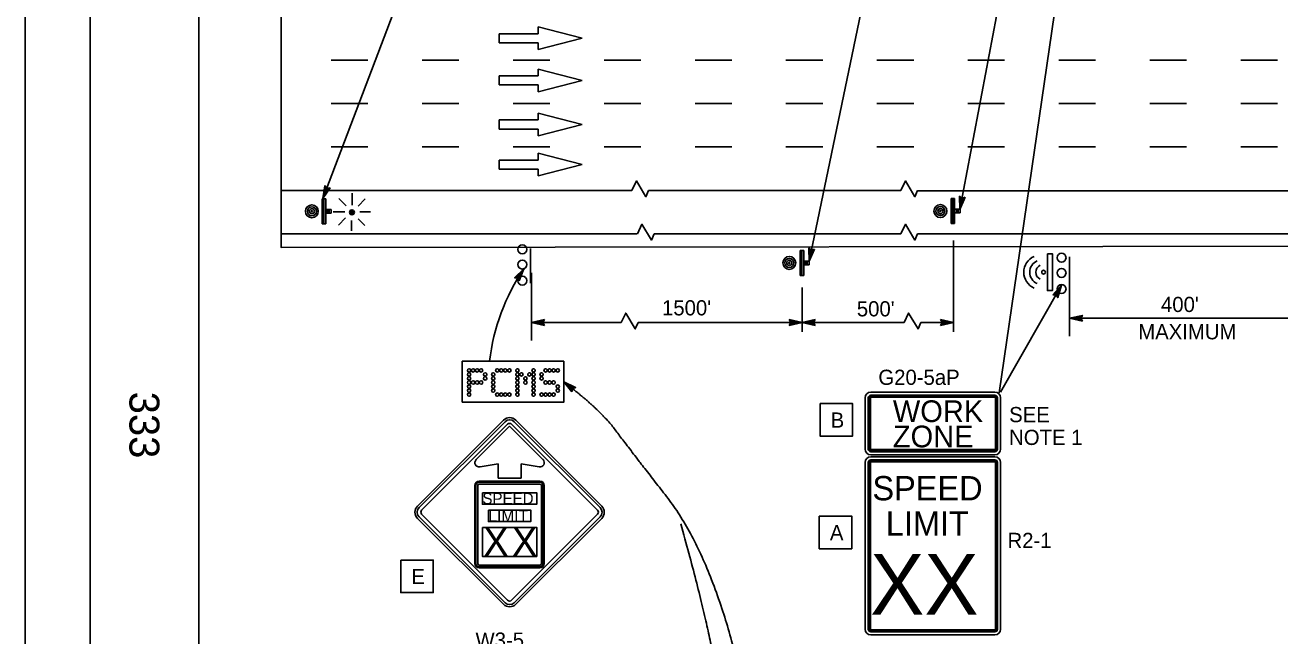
# Model space of a CAD drawing. Extents: x -893 to 867, y -474 to 712.
# Drawn here: x -893 to -315, y 25 to 306 of the extents above; entities that cross this region are included whole.
import ezdxf

# ---------------------------------------------------------------- set-up
doc = ezdxf.new("R2010")
doc.units = 0
for name, color, linetype in [('border_PLOTTING-ELEMENTS', 7, 'Continuous'), ('border_rw_22x34_Cut_Lines', 7, 'Continuous'), ('border_SHEET', 7, 'Continuous'), ('border_WITHIN-BORDER-anno', 7, 'Continuous'), ('pp_PRESENTATION', 7, 'Continuous'), ('tcd_MARKER', 7, 'Continuous'), ('tcd_SIGN-ROADSIDE', 7, 'Continuous'), ('tcd_SIGN-ROADSIDE-anno', 7, 'Continuous')]:
    doc.layers.add(name, color=color, linetype=linetype)

msp = doc.modelspace()

# ---------------------------------------------------------------- linework, layer by layer
at = {"layer": 'border_PLOTTING-ELEMENTS'}
for points in [[(-893.45, -474.04), (866.55, -474.04), (866.55, 711.96), (-893.45, 711.96)], [(-863.45, 668.96), (836.55, 668.96), (836.55, -431.04), (-863.45, -431.04)]]:
    msp.add_lwpolyline(points, close=True, dxfattribs=at)
at = {"layer": 'border_rw_22x34_Cut_Lines'}
msp.add_lwpolyline([(-863.45, 668.96), (836.55, 668.96), (836.55, -431.04), (-863.45, -431.04)], close=True, dxfattribs=at)
at = {"layer": 'border_SHEET'}
msp.add_line((-813.45, -406.04), (-813.45, 643.96), dxfattribs=at)
at = {"layer": 'pp_PRESENTATION'}
for p, q in [((-674.95, 300.34), (-674.95, 302.46)), ((-674.95, 302.46), (-657.02, 302.46)), ((-657.02, 302.46), (-657.02, 305.55)), ((-657.02, 305.55), (-636.7, 300.34)), ((-674.95, 298.21), (-674.95, 300.34)), ((-657.02, 298.21), (-674.95, 298.21)), ((-636.7, 300.34), (-657.02, 295.12)), ((-657.02, 295.12), (-657.02, 298.21)), ((-657.02, 283.07), (-657.02, 286.17)), ((-657.02, 286.17), (-636.7, 280.95)), ((-674.95, 280.95), (-674.95, 283.07)), ((-674.95, 283.07), (-657.02, 283.07)), ((-674.95, 278.82), (-674.95, 280.95)), ((-657.02, 278.82), (-674.95, 278.82)), ((-636.7, 280.95), (-657.02, 275.73)), ((-657.02, 275.73), (-657.02, 278.82)), ((-674.95, 260.57), (-674.95, 262.7)), ((-674.95, 262.7), (-657.02, 262.7)), ((-674.95, 258.45), (-674.95, 260.57)), ((-657.02, 262.7), (-657.02, 265.79)), ((-657.02, 265.79), (-636.7, 260.57)), ((-636.7, 260.57), (-657.02, 255.35)), ((-657.02, 258.45), (-674.95, 258.45)), ((-657.02, 255.35), (-657.02, 258.45)), ((-674.95, 242.11), (-674.95, 244.23)), ((-674.95, 244.23), (-657.02, 244.23)), ((-657.02, 244.23), (-657.02, 247.33)), ((-657.02, 247.33), (-636.7, 242.11)), ((-674.95, 239.98), (-674.95, 242.11)), ((-657.02, 239.98), (-674.95, 239.98)), ((-636.7, 242.11), (-657.02, 236.89)), ((-657.02, 236.89), (-657.02, 239.98))]:
    msp.add_line(p, q, dxfattribs=at)
msp.add_lwpolyline([(-190.69, 204.53), (769.32, 205.64), (769.32, 335), (-775.41, 333.22), (-775.41, 203.86), (-270.48, 204.44)], dxfattribs=at)
at = {"layer": 'tcd_MARKER'}
for p, q in [((-752.42, 290.24), (-735.5, 290.24)), ((-710.5, 290.24), (-693.58, 290.24)), ((-668.58, 290.24), (-651.66, 290.24)), ((-626.66, 290.24), (-609.74, 290.24)), ((-584.74, 290.24), (-567.82, 290.24)), ((-542.82, 290.24), (-525.9, 290.24)), ((-500.9, 290.24), (-483.98, 290.24)), ((-458.98, 290.24), (-442.06, 290.24)), ((-417.06, 290.24), (-400.14, 290.24)), ((-375.14, 290.24), (-358.22, 290.24)), ((-333.22, 290.24), (-316.3, 290.24)), ((-752.42, 270.24), (-735.5, 270.24)), ((-710.5, 270.24), (-693.58, 270.24)), ((-668.58, 270.24), (-651.66, 270.24)), ((-626.66, 270.24), (-609.74, 270.24)), ((-584.74, 270.24), (-567.82, 270.24)), ((-542.82, 270.24), (-525.9, 270.24)), ((-500.9, 270.24), (-483.98, 270.24)), ((-458.98, 270.24), (-442.06, 270.24)), ((-417.06, 270.24), (-400.14, 270.24)), ((-375.14, 270.24), (-358.22, 270.24)), ((-333.22, 270.24), (-316.3, 270.24)), ((-752.42, 250.24), (-735.5, 250.24)), ((-710.5, 250.24), (-693.58, 250.24)), ((-668.58, 250.24), (-651.66, 250.24)), ((-626.66, 250.24), (-609.74, 250.24)), ((-584.74, 250.24), (-567.82, 250.24)), ((-542.82, 250.24), (-525.9, 250.24)), ((-500.9, 250.24), (-483.98, 250.24)), ((-458.98, 250.24), (-442.06, 250.24)), ((-417.06, 250.24), (-400.14, 250.24)), ((-375.14, 250.24), (-358.22, 250.24)), ((-333.22, 250.24), (-316.3, 250.24)), ((-775.41, 230.24), (-613.89, 230.24)), ((-606.13, 230.24), (-489.93, 230.24)), ((-482.16, 230.04), (-191.03, 230.04)), ((-775.41, 210.24), (-611.35, 210.24)), ((-603.55, 210.24), (-489.93, 210.24)), ((-482.16, 210.24), (-188.44, 210.24))]:
    msp.add_line(p, q, dxfattribs=at)
for points in [[(-613.89, 230.24), (-611.78, 234.59), (-607.4, 227.3), (-606.13, 230.24)], [(-489.93, 230.24), (-487.81, 234.59), (-483.44, 227.3), (-482.16, 230.24)], [(-611.31, 210.24), (-609.2, 214.59), (-604.82, 207.3), (-603.55, 210.24)], [(-489.93, 210.24), (-487.81, 214.59), (-483.44, 207.3), (-482.16, 210.24)]]:
    msp.add_lwpolyline(points, dxfattribs=at)
at = {"layer": 'tcd_SIGN-ROADSIDE'}
for p, q in [((-754.91, 226.34), (-756.56, 226.34)), ((-756.56, 226.34), (-756.56, 214.78)), ((-755.74, 226.34), (-755.74, 214.78)), ((-754.91, 214.78), (-754.91, 226.34)), ((-745.56, 223.09), (-748.92, 226.45)), ((-742.79, 223.38), (-742.79, 228.9)), ((-740.03, 223), (-736.71, 226.32)), ((-465.09, 226.45), (-466.74, 226.45)), ((-466.74, 226.45), (-466.74, 214.89)), ((-465.91, 226.45), (-465.91, 214.89)), ((-465.09, 214.89), (-465.09, 226.45)), ((-754.91, 221.38), (-754.09, 221.38)), ((-754.91, 220.56), (-754.91, 220.56)), ((-754.09, 221.38), (-752.44, 221.38)), ((-754.09, 221.38), (-754.09, 219.73)), ((-753.26, 221.38), (-753.26, 219.73)), ((-752.44, 221.38), (-752.44, 219.73)), ((-746.11, 220.38), (-751.53, 220.38)), ((-739.27, 220.38), (-734.33, 220.38)), ((-465.09, 221.5), (-464.26, 221.5)), ((-465.09, 220.67), (-465.09, 220.67)), ((-464.26, 219.84), (-465.09, 219.84)), ((-464.26, 221.5), (-462.61, 221.5)), ((-464.26, 221.5), (-464.26, 219.84)), ((-462.61, 219.84), (-464.26, 219.84)), ((-463.44, 221.5), (-463.44, 219.84)), ((-462.61, 221.5), (-462.61, 219.84)), ((-754.91, 214.78), (-756.56, 214.78)), ((-754.09, 219.73), (-754.91, 219.73)), ((-752.44, 219.73), (-754.09, 219.73)), ((-745.78, 217.52), (-749.07, 214.22)), ((-742.98, 216.36), (-742.98, 211.61)), ((-739.9, 217.15), (-736.82, 214.07)), ((-465.09, 214.89), (-466.74, 214.89)), ((-660.61, 203.46), (-660.61, 187.39)), ((-534.66, 202.51), (-536.31, 202.51)), ((-536.31, 202.51), (-536.31, 190.95)), ((-535.49, 202.51), (-535.49, 190.95)), ((-534.66, 190.95), (-534.66, 202.51)), ((-534.66, 197.56), (-533.84, 197.56)), ((-534.66, 196.73), (-534.66, 196.73)), ((-533.84, 197.56), (-532.19, 197.56)), ((-533.84, 197.56), (-533.84, 195.91)), ((-533.01, 197.56), (-533.01, 195.91)), ((-532.19, 197.56), (-532.19, 195.91)), ((-412.13, 199.61), (-412.13, 183.54)), ((-534.66, 190.95), (-536.31, 190.95)), ((-533.84, 195.91), (-534.66, 195.91)), ((-532.19, 195.91), (-533.84, 195.91)), ((-712.61, 84.69), (-673.01, 124.28)), ((-711.9, 83.98), (-672.3, 123.58)), ((-710.72, 82.8), (-671.12, 122.4)), ((-670.18, 121.52), (-685.59, 106.11)), ((-654.82, 106.17), (-670.18, 121.52)), ((-669.24, 122.4), (-629.64, 82.8)), ((-668.06, 123.58), (-628.46, 83.98)), ((-667.35, 124.28), (-627.75, 84.69)), ((-683.81, 102.73), (-675.51, 104.19)), ((-675.51, 104.19), (-675.51, 97.52)), ((-664.85, 97.52), (-664.85, 104.19)), ((-664.85, 104.19), (-656.55, 102.73)), ((-654.76, 106.11), (-654.82, 106.17)), ((-686.18, 58.19), (-686.18, 94.19)), ((-685.68, 58.19), (-685.68, 94.19)), ((-684.85, 58.19), (-684.85, 94.19)), ((-684.18, 96.19), (-656.18, 96.19)), ((-684.18, 95.69), (-656.18, 95.69)), ((-684.18, 94.86), (-656.18, 94.86)), ((-675.51, 97.52), (-664.85, 97.52)), ((-655.51, 94.19), (-655.51, 58.19)), ((-654.68, 94.19), (-654.68, 58.19)), ((-654.18, 94.19), (-654.18, 58.19)), ((-673.01, 39.43), (-712.61, 79.03)), ((-672.3, 40.14), (-711.9, 79.74)), ((-671.12, 41.32), (-710.72, 80.91)), ((-629.64, 80.91), (-669.24, 41.32)), ((-628.46, 79.74), (-668.06, 40.14)), ((-627.75, 79.03), (-667.35, 39.43)), ((-656.18, 57.52), (-684.18, 57.52)), ((-656.18, 56.69), (-684.18, 56.69)), ((-656.18, 56.19), (-684.18, 56.19))]:
    msp.add_line(p, q, dxfattribs=at)
for points in [[(-743.96, 220.18), (-742.91, 221.24)], [(-743.95, 219.91), (-742.64, 221.22)], [(-743.88, 219.7), (-742.42, 221.15)], [(-743.88, 220.55), (-743.27, 221.15)], [(-743.78, 219.51), (-742.24, 221.06)], [(-743.66, 219.35), (-742.08, 220.93)], [(-743.51, 219.22), (-741.94, 220.78)], [(-743.34, 219.11), (-741.84, 220.61)], [(-743.13, 219.03), (-741.76, 220.4)], [(-742.88, 219), (-741.72, 220.16)], [(-742.57, 219.03), (-741.76, 219.84)], [(-506.32, 134.59), (-506.32, 110.96)], [(-504.89, 134.59), (-504.89, 110.96)], [(-504.42, 134.59), (-504.42, 110.96)], [(-503.94, 134.83), (-503.94, 110.95)], [(-446.53, 134.83), (-503.94, 134.83)], [(-446.53, 137.2), (-503.7, 137.2)], [(-446.53, 135.78), (-503.7, 135.78)], [(-446.53, 135.3), (-503.7, 135.3)], [(-446.29, 110.73), (-446.29, 134.59)], [(-445.81, 110.95), (-445.81, 134.59)], [(-445.34, 110.96), (-445.34, 134.59)], [(-443.91, 110.96), (-443.91, 134.59)], [(-503.7, 110.73), (-446.29, 110.73)], [(-503.7, 110.25), (-446.53, 110.25)], [(-506.32, 104.81), (-506.32, 27.95)], [(-504.89, 104.81), (-504.89, 27.95)], [(-504.42, 104.81), (-504.42, 27.95)], [(-503.94, 104.82), (-503.94, 27.93)], [(-503.7, 109.77), (-446.53, 109.77)], [(-503.7, 108.35), (-446.53, 108.35)], [(-446.53, 107.43), (-503.7, 107.43)], [(-446.53, 106), (-503.7, 106)], [(-446.53, 105.52), (-503.7, 105.52)], [(-446.53, 105.05), (-503.7, 105.05)], [(-446.29, 27.94), (-446.29, 104.81)], [(-445.81, 27.93), (-445.81, 104.81)], [(-445.34, 27.95), (-445.34, 104.81)], [(-443.91, 27.95), (-443.91, 104.81)], [(-503.7, 27.71), (-446.52, 27.71)], [(-503.7, 27.23), (-446.53, 27.23)], [(-503.7, 26.76), (-446.53, 26.76)], [(-503.7, 25.33), (-446.53, 25.33)]]:
    msp.add_lwpolyline(points, dxfattribs=at)
for points in [[(-422.37, 201), (-422.37, 184.01), (-420.08, 184.01), (-420.08, 201)], [(-691.97, 132.6), (-645.25, 132.6), (-645.25, 151.43), (-691.97, 151.43)], [(-682.72, 90.86), (-657.64, 90.86), (-657.64, 85.52), (-682.72, 85.52)], [(-679.94, 82.86), (-660.42, 82.86), (-660.42, 77.52), (-679.94, 77.52)], [(-682.72, 74.86), (-657.64, 74.86), (-657.64, 61.52), (-682.72, 61.52)], [(-720.35, 59.81), (-720.35, 44.81), (-705.35, 44.81), (-705.35, 59.81)]]:
    msp.add_lwpolyline(points, close=True, dxfattribs=at)
for centre, radius in [((-761.31, 220.6), 2.97), ((-761.31, 220.6), 2.08), ((-761.31, 220.6), 1.19), ((-761.31, 220.6), 0.297), ((-742.84, 220.12), 1.12), ((-471.65, 220.68), 2.97), ((-471.65, 220.68), 2.08), ((-471.65, 220.68), 1.19), ((-471.65, 220.68), 0.297), ((-664.32, 203.05), 2.06), ((-664.32, 196.04), 2.06), ((-541.29, 196.79), 2.97), ((-541.29, 196.79), 2.08), ((-541.29, 196.79), 1.19), ((-541.29, 196.79), 0.297), ((-415.84, 199.19), 2.06), ((-424.13, 192.51), 0.865), ((-415.84, 192.19), 2.06), ((-664.32, 188.63), 2.06), ((-415.84, 184.78), 2.06), ((-688.86, 147.24), 0.767), ((-688.86, 145.38), 0.767), ((-687.01, 147.24), 0.767), ((-685.15, 147.24), 0.767), ((-683.3, 147.24), 0.767), ((-681.44, 145.38), 0.767), ((-677.73, 145.38), 0.767), ((-675.87, 147.24), 0.767), ((-674.01, 147.24), 0.767), ((-672.16, 147.24), 0.767), ((-670.3, 147.24), 0.767), ((-666.59, 147.24), 0.767), ((-666.59, 145.38), 0.767), ((-664.73, 145.38), 0.767), ((-661.02, 145.38), 0.767), ((-659.16, 147.24), 0.767), ((-659.16, 145.38), 0.767), ((-655.45, 145.38), 0.767), ((-653.6, 147.24), 0.767), ((-651.74, 147.24), 0.767), ((-649.88, 147.24), 0.767), ((-648.03, 147.24), 0.767), ((-688.86, 143.52), 0.767), ((-688.86, 141.67), 0.767), ((-688.86, 139.81), 0.767), ((-687.01, 141.67), 0.767), ((-685.15, 141.67), 0.767), ((-683.3, 141.67), 0.767), ((-681.44, 143.52), 0.767), ((-677.73, 143.52), 0.767), ((-677.73, 141.67), 0.767), ((-677.73, 139.81), 0.767), ((-666.59, 143.52), 0.767), ((-666.59, 141.67), 0.767), ((-666.59, 139.81), 0.767), ((-662.88, 143.52), 0.767), ((-662.88, 141.67), 0.767), ((-659.16, 143.52), 0.767), ((-659.16, 141.67), 0.767), ((-659.16, 139.81), 0.767), ((-655.45, 143.52), 0.767), ((-653.6, 141.67), 0.767), ((-651.74, 141.67), 0.767), ((-649.88, 141.67), 0.767), ((-648.03, 139.81), 0.767), ((-688.86, 137.96), 0.767), ((-688.86, 136.1), 0.767), ((-677.73, 137.96), 0.767), ((-675.87, 136.1), 0.767), ((-674.01, 136.1), 0.767), ((-672.16, 136.1), 0.767), ((-670.3, 136.1), 0.767), ((-666.59, 137.96), 0.767), ((-666.59, 136.1), 0.767), ((-659.16, 137.96), 0.767), ((-659.16, 136.1), 0.767), ((-655.45, 136.1), 0.767), ((-653.6, 136.1), 0.767), ((-651.74, 136.1), 0.767), ((-649.88, 136.1), 0.767), ((-648.03, 137.96), 0.767)]:
    msp.add_circle(centre, radius, dxfattribs=at)
for centre, radius, start, end in [((-425.23, 192.51), 8.01, 114.13731, 245.86269), ((-424.73, 192.51), 5.76, 114.13731, 245.86269), ((-424.23, 192.51), 3.51, 114.13731, 245.86269), ((-503.7, 134.59), 2.62, 90, 180), ((-503.7, 134.59), 1.19, 90, 180), ((-503.7, 134.59), 0.714, 90, 180), ((-446.53, 134.59), 2.62, 0, 90), ((-446.53, 134.59), 1.19, 0, 90), ((-446.53, 134.59), 0.714, 0, 90), ((-446.53, 134.59), 0.238, 0, 90), ((-446.53, 134.59), 0.238, 0, 90), ((-670.18, 121.46), 4, 45, 135), ((-670.18, 121.46), 3, 45, 135), ((-670.18, 121.46), 1.33, 45, 135), ((-503.7, 110.96), 2.62, 180, 270), ((-503.7, 110.96), 1.19, 180, 270), ((-503.7, 110.96), 0.714, 180, 270), ((-503.7, 110.96), 0.238, 180, 270), ((-503.7, 110.96), 0.238, 180, 270), ((-446.53, 110.96), 0.714, 270, 360), ((-446.53, 110.96), 1.19, 270, 360), ((-446.53, 110.96), 2.62, 270, 360), ((-684.18, 104.7), 2, 135, 280.61966), ((-656.18, 104.7), 2, 259.38034, 45), ((-503.7, 104.81), 2.62, 90, 180), ((-503.7, 104.81), 1.19, 90, 180), ((-503.7, 104.81), 0.714, 90, 180), ((-503.7, 104.81), 0.238, 90, 180), ((-503.7, 104.81), 0.238, 90, 180), ((-446.53, 104.81), 2.62, 0, 90), ((-446.53, 104.81), 1.19, 0, 90), ((-446.53, 104.81), 0.714, 0, 90), ((-446.53, 104.81), 0.238, 0, 90), ((-446.53, 104.81), 0.238, 0, 90), ((-684.18, 94.19), 2, 90, 180), ((-684.18, 94.19), 1.5, 90, 180), ((-684.18, 94.19), 0.667, 90, 180), ((-656.18, 94.19), 2, 0, 90), ((-656.18, 94.19), 1.5, 0, 90), ((-656.18, 94.19), 0.667, 0, 90), ((-709.78, 81.86), 4, 135, 225), ((-709.78, 81.86), 3, 135, 225), ((-709.78, 81.86), 1.33, 135, 225), ((-630.58, 81.86), 1.33, 315, 45), ((-630.58, 81.86), 3, 315, 45), ((-630.58, 81.86), 4, 315, 45), ((-684.18, 58.19), 2, 180, 270), ((-684.18, 58.19), 1.5, 180, 270), ((-684.18, 58.19), 0.667, 180, 270), ((-656.18, 58.19), 2, 270, 0), ((-656.18, 58.19), 0.667, 270, 0), ((-656.18, 58.19), 1.5, 270, 0), ((-670.18, 42.26), 1.33, 225, 315), ((-670.18, 42.26), 4, 225, 315), ((-670.18, 42.26), 3, 225, 315), ((-503.7, 27.95), 2.62, 180, 270), ((-503.7, 27.95), 1.19, 180, 270), ((-503.7, 27.95), 0.714, 180, 270), ((-503.7, 27.95), 0.238, 180, 270), ((-503.7, 27.95), 0.238, 180, 270), ((-446.53, 27.95), 0.714, 270, 360), ((-446.53, 27.95), 1.19, 270, 360), ((-446.53, 27.95), 2.62, 270, 360), ((-446.53, 27.95), 0.238, 270, 360), ((-446.53, 27.95), 0.238, 270, 360)]:
    msp.add_arc(centre, radius, start, end, dxfattribs=at)
at = {"layer": 'tcd_SIGN-ROADSIDE-anno'}
for p, q in [((-532.18, 197.6), (-490.91, 395.47)), ((-696.08, 385.25), (-756.2, 226.42)), ((-431.6, 385.3), (-462.64, 221.47)), ((-415.84, 334.22), (-444.56, 136.91)), ((-465.56, 164.95), (-465.56, 207.1)), ((-660.08, 161.02), (-660.08, 192.29)), ((-535.37, 164.95), (-535.37, 185.51)), ((-415.84, 186.58), (-443.9, 137.22)), ((-412.13, 163.01), (-412.13, 190.72)), ((-660.08, 169.32), (-654.08, 170.65)), ((-618.76, 169.32), (-660.08, 169.32)), ((-654.08, 167.98), (-660.08, 169.32)), ((-660.08, 169.32), (-660.08, 169.32)), ((-654.3, 168.34), (-658.7, 169.32)), ((-658.69, 169.33), (-654.32, 170.29)), ((-657.32, 169.32), (-654.49, 169.95)), ((-654.53, 168.7), (-657.32, 169.32)), ((-655.94, 169.32), (-654.73, 169.59)), ((-654.71, 169.05), (-655.94, 169.32)), ((-654.08, 170.65), (-654.88, 169.32)), ((-654.88, 169.32), (-654.08, 167.98)), ((-654.08, 170.65), (-654.08, 170.65)), ((-654.08, 167.98), (-654.08, 167.98)), ((-535.37, 169.32), (-611, 169.32)), ((-488.43, 169.32), (-584.09, 169.32)), ((-540.57, 169.32), (-541.37, 170.66)), ((-541.37, 170.66), (-541.37, 170.66)), ((-541.37, 170.66), (-535.37, 169.32)), ((-535.37, 169.32), (-541.37, 167.99)), ((-541.37, 167.99), (-540.57, 169.32)), ((-541.37, 167.99), (-541.37, 167.99)), ((-541.16, 170.31), (-536.75, 169.32)), ((-536.77, 169.32), (-541.14, 168.35)), ((-538.14, 169.33), (-540.96, 168.7)), ((-540.92, 169.95), (-538.14, 169.33)), ((-540.75, 169.6), (-539.52, 169.33)), ((-539.52, 169.33), (-540.73, 169.06)), ((-535.37, 169.32), (-529.37, 170.65)), ((-535.37, 169.32), (-535.37, 169.32)), ((-529.37, 167.98), (-535.37, 169.32)), ((-535.37, 169.32), (-535.37, 169.32)), ((-529.59, 168.34), (-533.99, 169.32)), ((-533.98, 169.33), (-529.61, 170.29)), ((-532.61, 169.32), (-529.79, 169.95)), ((-529.83, 168.7), (-532.61, 169.32)), ((-531.23, 169.32), (-530.02, 169.59)), ((-530, 169.05), (-531.23, 169.32)), ((-529.37, 170.65), (-530.17, 169.32)), ((-530.17, 169.32), (-529.37, 167.98)), ((-529.37, 170.65), (-529.37, 170.65)), ((-529.37, 167.98), (-529.37, 167.98)), ((-465.56, 169.32), (-480.67, 169.32)), ((-470.76, 169.32), (-471.56, 170.66)), ((-471.56, 170.66), (-471.56, 170.66)), ((-471.56, 170.66), (-465.56, 169.32)), ((-465.56, 169.32), (-471.56, 167.99)), ((-471.56, 167.99), (-470.76, 169.32)), ((-471.56, 167.99), (-471.56, 167.99)), ((-471.34, 170.31), (-466.94, 169.32)), ((-466.95, 169.32), (-471.32, 168.35)), ((-468.32, 169.33), (-471.14, 168.7)), ((-471.11, 169.95), (-468.32, 169.33)), ((-470.93, 169.6), (-469.7, 169.33)), ((-469.7, 169.33), (-470.91, 169.06)), ((-465.56, 169.32), (-465.56, 169.32)), ((-305.21, 171.31), (-412.13, 171.31))]:
    msp.add_line(p, q, dxfattribs=at)
for points in [[(-752.85, 231.45), (-756.2, 226.42), (-755.3, 232.4), (-755.05, 232.08), (-755.71, 227.7), (-753.25, 231.39), (-753.65, 231.32), (-755.22, 228.95), (-754.8, 231.76), (-754.55, 231.43), (-754.73, 230.22), (-754.05, 231.25), (-754.36, 231.19), (-755.3, 232.4), (-754.36, 231.19)], [(-460.25, 227.03), (-462.64, 221.47), (-462.83, 227.52), (-462.53, 227.24), (-462.39, 222.81), (-460.63, 226.89), (-461.01, 226.75), (-462.13, 224.14), (-462.22, 226.97), (-461.92, 226.7), (-461.88, 225.48), (-461.39, 226.61), (-461.69, 226.5), (-462.83, 227.52), (-461.69, 226.5)], [(-529.68, 203.11), (-532.18, 197.6), (-532.25, 203.65), (-531.95, 203.37), (-531.9, 198.94), (-530.06, 202.98), (-530.45, 202.85), (-531.62, 200.26), (-531.65, 203.09), (-531.36, 202.82), (-531.34, 201.59), (-530.83, 202.71), (-531.13, 202.61), (-532.25, 203.65), (-531.13, 202.61)], [(-665.74, 188.49), (-663.55, 194.13), (-667.92, 189.95), (-667.52, 189.93), (-664.31, 192.99), (-665.91, 188.85), (-666.09, 189.22), (-665.06, 191.87), (-667.11, 189.91), (-666.7, 189.89), (-665.81, 190.74), (-666.26, 189.59), (-666.4, 189.88), (-667.92, 189.95), (-666.4, 189.88)], [(-419.91, 182.09), (-415.84, 186.58), (-417.62, 180.8), (-417.82, 181.15), (-416.51, 185.38), (-419.5, 182.1), (-419.09, 182.11), (-417.19, 184.21), (-418.02, 181.51), (-418.22, 181.86), (-417.86, 183.03), (-418.69, 182.12), (-418.37, 182.13), (-417.62, 180.8), (-418.37, 182.13)], [(-406.23, 169.99), (-412.13, 171.31), (-406.23, 172.62), (-406.44, 172.27), (-410.76, 171.32), (-406.43, 170.34), (-406.64, 170.69), (-409.41, 171.31), (-406.65, 171.92), (-406.86, 171.57), (-408.05, 171.31), (-406.85, 171.04), (-407.01, 171.31), (-406.23, 172.62), (-407.01, 171.31)], [(-641.43, 137.32), (-645.25, 142.01), (-639.8, 139.38), (-640.18, 139.23), (-644.17, 141.17), (-641.38, 137.72), (-641.33, 138.12), (-643.11, 140.33), (-640.56, 139.09), (-640.95, 138.95), (-642.05, 139.48), (-641.27, 138.53), (-641.23, 138.84), (-639.8, 139.38), (-641.23, 138.84)], [(-527.14, 131.93), (-527.14, 116.93), (-512.14, 116.93), (-512.14, 131.93)], [(-527.5, 80.06), (-527.5, 65.06), (-512.5, 65.06), (-512.5, 80.06)]]:
    msp.add_lwpolyline(points, close=True, dxfattribs=at)
for points in [[(-618.76, 169.32), (-616.65, 173.67), (-612.28, 166.38), (-611, 169.32)], [(-488.43, 169.32), (-486.32, 173.67), (-481.95, 166.38), (-480.67, 169.32)]]:
    msp.add_lwpolyline(points, dxfattribs=at)
msp.add_arc((-585.72, 140.95), 94.26, 145.65616, 173.56698, dxfattribs=at)
for points in [[(-553.04, -81.07), (-557.9, -10.97), (-581.16, 67.72), (-614.67, 110.66), (-628.51, 129.23), (-645.25, 142.01)], [(-576.99, -81.07), (-575.51, -16.21), (-573.07, 10.32), (-591.25, 76.56)]]:
    msp.add_open_spline(points, degree=2, dxfattribs=at)

# ---------------------------------------------------------------- texts
at = {"layer": 'border_WITHIN-BORDER-anno'}
msp.add_text('333', height=13.779, rotation=270, dxfattribs=at).set_placement((-845.36, 137.43))
at = {"layer": 'tcd_SIGN-ROADSIDE'}
for s, height, p in [('WORK', 10, (-493.56, 123.44)), ('ZONE', 10, (-493.56, 111.79)), ('SPEED', 11.2, (-502.98, 87.34)), ('SPEED', 5.2, (-682.72, 85.59)), ('LIMIT', 5.333, (-679.94, 77.52)), ('LIMIT', 11.2, (-496.82, 71.12)), ('X', 13.33, (-682.39, 61.55)), ('X', 13.33, (-669.23, 61.55)), ('XX', 28, (-504.03, 34.61)), ('E', 7, (-715.42, 48.73)), ('W3-5', 7, (-685.89, 19.42))]:
    msp.add_text(s, height=height, dxfattribs=at).set_placement(p)
at = {"layer": 'tcd_SIGN-ROADSIDE-anno'}
for s, p in [("1500'", (-599.95, 172.6)), ("500'", (-510.17, 172.15)), ("400'", (-370, 174.16)), ('MAXIMUM', (-380.49, 161.56)), ('G20-5aP', (-500.25, 140.57)), ('B', (-522.22, 120.84)), ('SEE', (-439.99, 123.37)), ('NOTE 1', (-439.99, 112.87)), ('A', (-522.58, 68.97)), ('R2-1', (-440.74, 65.37))]:
    msp.add_text(s, height=7, dxfattribs=at).set_placement(p)

doc.saveas('drawing.dxf')
